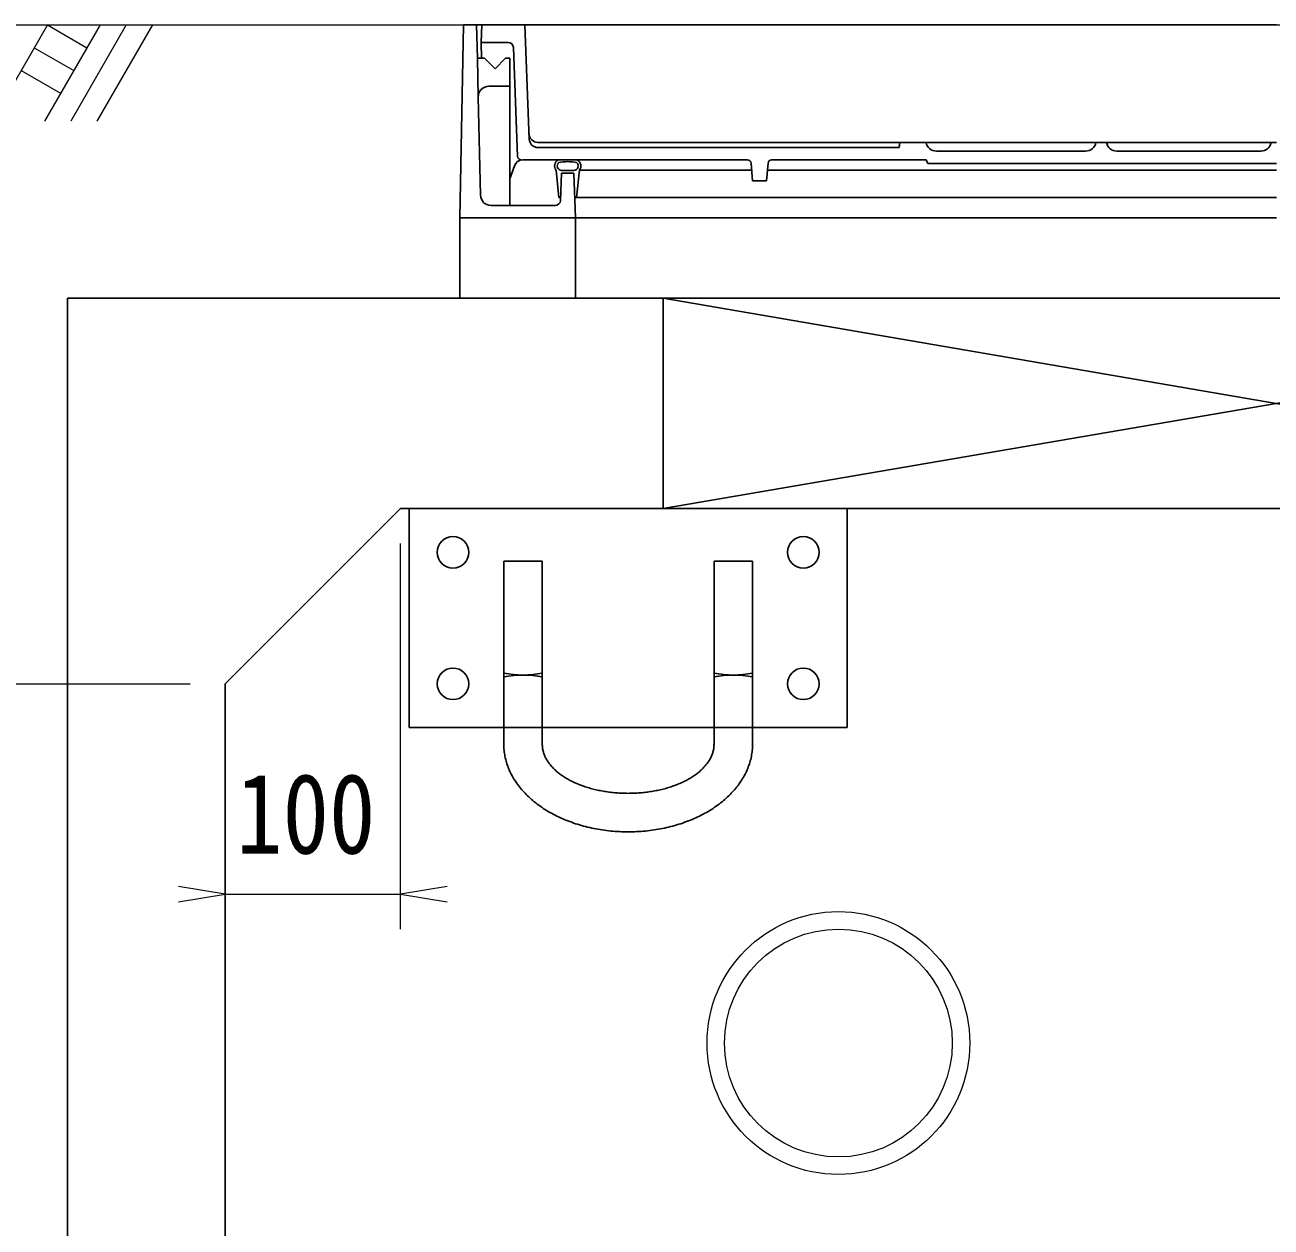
# Model space of a CAD drawing. Units: millimetres at full size, sheet at 1:25; details may follow other scales. Extents: x -4925 to 5056, y -3512 to 3512.
# Drawn here: x 2942 to 3653, y 1995 to 2681 of the extents above; entities that cross this region are included whole.
import ezdxf
from ezdxf.enums import TextEntityAlignment as Align

# ---------------------------------------------------------------- set-up
doc = ezdxf.new("R2010")
doc.units = ezdxf.units.MM
doc.header["$LTSCALE"] = 25
for name, color, linetype, lineweight in [('0-1_ﾚｲﾔ2', 5, 'Continuous', 25), ('0-2_ﾚｲﾔ3', 1, 'Continuous', 13), ('0-3_ﾚｲﾔ4', 6, 'Continuous', 25), ('0-C_ﾚｲﾔ13', 3, 'Continuous', 13), ('0-E_寸法', 3, 'Continuous', 13)]:
    doc.layers.add(name, color=color, linetype=linetype, lineweight=lineweight)
doc.styles.add('ＭＳ ゴシック', font='')
doc.styles.get('ＭＳ ゴシック').set_extended_font_data('MS Gothic')

# ---------------------------------------------------------------- blocks, each defined once
blk = doc.blocks.new('open_arrow')
at = {"color": 0, "linetype": 'Continuous', "lineweight": -2}
blk.add_lwpolyline([(7.5, 1.25), (0, 0), (7.5, -1.25)], dxfattribs=at)

msp = doc.modelspace()

# ---------------------------------------------------------------- linework, layer by layer
at = {"layer": '0-1_ﾚｲﾔ2'}
for p, q in [((3190.48, 2570.79), (3192.48, 2680.79)), ((3192.48, 2680.79), (3199.98, 2680.79)), ((3199.98, 2680.79), (3202.98, 2680.79)), ((3199.98, 2680.79), (3200.41, 2661.79)), ((3202.98, 2680.79), (3227.48, 2680.79)), ((3227.48, 2680.79), (3656.48, 2680.79)), ((3227.48, 2680.79), (3230.02, 2615.6)), ((3202.48, 2670.79), (3202.68, 2661.79)), ((3220.98, 2667.91), (3223.4, 2605.72)), ((3200.41, 2661.79), (3200.92, 2639.66)), ((3204.48, 2661.79), (3200.41, 2661.79)), ((3210.48, 2655.79), (3204.48, 2661.79)), ((3210.48, 2655.79), (3216.48, 2661.79)), ((3218.98, 2661.79), (3216.48, 2661.79)), ((3218.98, 2645.79), (3218.98, 2661.79)), ((3200.92, 2639.66), (3202.19, 2583.66)), ((3218.98, 2645.79), (3206.91, 2645.79)), ((3218.98, 2577.79), (3218.98, 2645.79)), ((3234.9, 2613.79), (3441.48, 2613.79)), ((3235.02, 2610.79), (3441.18, 2610.79)), ((3441.48, 2613.79), (3441.18, 2610.79)), ((3441.48, 2613.79), (3456.48, 2613.79)), ((3456.48, 2613.79), (3553.48, 2613.79)), ((3456.48, 2613.79), (3456.52, 2613.62)), ((3553.48, 2613.79), (3553.45, 2613.62)), ((3559.48, 2613.79), (3559.52, 2613.62)), ((3226.29, 2603.79), (3354.64, 2603.79)), ((3368.32, 2603.79), (3456.48, 2603.79)), ((3456.48, 2603.79), (3457.48, 2601.79)), ((3462.4, 2608.79), (3547.56, 2608.79)), ((3565.4, 2608.79), (3647.56, 2608.79)), ((3218.98, 2592.99), (3221.57, 2600.43)), ((3245.29, 2597.88), (3246.96, 2582.29)), ((3248.48, 2596.29), (3247.87, 2580.68)), ((3251.98, 2597.79), (3248.48, 2597.79)), ((3255.48, 2596.29), (3248.48, 2596.29)), ((3251.98, 2597.79), (3255.48, 2597.79)), ((3256.48, 2570.79), (3255.48, 2596.29)), ((3258.67, 2597.88), (3257, 2582.29)), ((3356.97, 2597.88), (3258.67, 2597.88)), ((3357.48, 2591.79), (3356.63, 2601.96)), ((3366.33, 2601.96), (3365.48, 2591.79)), ((3656.48, 2597.88), (3365.99, 2597.88)), ((3457.48, 2601.79), (3656.48, 2601.79)), ((3365.48, 2591.79), (3357.48, 2591.79)), ((3247.93, 2582.29), (3246.96, 2582.29)), ((3256.03, 2582.29), (3257, 2582.29)), ((3656.48, 2582.29), (3257, 2582.29)), ((3244.87, 2577.79), (3208.19, 2577.79)), ((3190.48, 2570.79), (3256.48, 2570.79)), ((3190.48, 2570.79), (3190.48, 2524.79)), ((3656.48, 2570.79), (3256.48, 2570.79)), ((3256.48, 2570.79), (3256.48, 2524.79)), ((2966.48, 2524.79), (4346.48, 2524.79)), ((3306.48, 2404.79), (4006.48, 2524.79)), ((4006.48, 2404.79), (3306.48, 2524.79)), ((3306.48, 2524.79), (3306.48, 2404.79)), ((3056.48, 2304.79), (3156.48, 2404.79)), ((4156.48, 2404.79), (3156.48, 2404.79)), ((3056.48, 2304.79), (3056.48, 1404.79))]:
    msp.add_line(p, q, dxfattribs=at)
for points in [[(3202.98, 2680.79), (3202.48, 2670.79), (3217.98, 2670.79)], [(3553.48, 2613.79), (3559.48, 2613.79), (3653.48, 2613.79), (3656.48, 2613.79)], [(2966.48, 2524.79), (2966.48, 1184.79), (4346.48, 1184.79)]]:
    msp.add_lwpolyline(points, dxfattribs=at)
for centre, radius, start, end in [((3217.98, 2667.79), 3, 2.23117, 90), ((3206.91, 2639.79), 6, 90, 181.30195), ((3234.9, 2618.79), 5, 182.23117, 270), ((3235.02, 2615.79), 5, 182.23117, 270), ((3462.4, 2614.79), 6, 191.30993, 270), ((3547.56, 2614.79), 6, 270, 348.69007), ((3565.4, 2614.79), 6, 191.30993, 270), ((3647.56, 2614.79), 6, 270, 348.69007), ((3226.29, 2598.79), 5, 90, 160.84572), ((3225.4, 2605.79), 2, 182.23117, 270), ((3248.48, 2600.29), 4, 118.95502, 217.18598), ((3255.48, 2600.29), 4, 322.81402, 61.04498), ((3354.64, 2601.79), 2, 4.76364, 90), ((3368.32, 2601.79), 2, 90, 175.23636), ((3248.48, 2600.29), 2.5, 128.85055, 270), ((3251.98, 2579.29), 23.5, 90, 102.45479), ((3251.98, 2579.29), 23.5, 77.54521, 90), ((3255.48, 2600.29), 2.5, 270, 51.14945), ((3208.19, 2583.79), 6, 181.30195, 270), ((3244.87, 2580.79), 3, 270, 357.75426)]:
    msp.add_arc(centre, radius, start, end, dxfattribs=at)
at = {"layer": '0-2_ﾚｲﾔ3'}
for radius in [75, 65]:
    msp.add_circle((3406.48, 2099.79), radius, dxfattribs=at)
at = {"layer": '0-3_ﾚｲﾔ4'}
for p, q in [((3161.48, 2279.79), (3161.48, 2404.79)), ((3411.48, 2404.79), (3411.48, 2279.79)), ((3215.48, 2270.3), (3215.48, 2374.79)), ((3237.48, 2374.79), (3215.48, 2374.79)), ((3237.48, 2270.3), (3237.48, 2374.79)), ((3335.48, 2270.3), (3335.48, 2374.79)), ((3357.48, 2374.79), (3335.48, 2374.79)), ((3357.48, 2270.3), (3357.48, 2374.79)), ((3411.48, 2279.79), (3161.48, 2279.79)), ((3215.48, 2270.3), (3215.49, 2269.43)), ((3215.49, 2269.43), (3215.52, 2268.56)), ((3237.48, 2270.3), (3237.48, 2269.82)), ((3237.48, 2269.82), (3237.51, 2269.33)), ((3335.41, 2268.84), (3335.45, 2269.33)), ((3335.45, 2269.33), (3335.47, 2269.82)), ((3335.47, 2269.82), (3335.48, 2270.3)), ((3357.47, 2269.43), (3357.48, 2270.3)), ((3215.87, 2265.08), (3216.01, 2264.21)), ((3216.35, 2262.48), (3216.56, 2261.62)), ((3237.75, 2267.38), (3237.84, 2266.89)), ((3238.38, 2264.96), (3238.55, 2264.48)), ((3238.93, 2263.53), (3239.15, 2263.06)), ((3239.62, 2262.12), (3239.87, 2261.65)), ((3333.08, 2261.65), (3333.34, 2262.12)), ((3333.34, 2262.12), (3333.58, 2262.59)), ((3333.58, 2262.59), (3333.81, 2263.06)), ((3333.81, 2263.06), (3334.02, 2263.53)), ((3334.02, 2263.53), (3334.22, 2264)), ((3334.22, 2264), (3334.41, 2264.48)), ((3334.41, 2264.48), (3334.58, 2264.96)), ((3334.58, 2264.96), (3334.73, 2265.44)), ((3334.73, 2265.44), (3334.87, 2265.92)), ((3334.87, 2265.92), (3335, 2266.41)), ((3335, 2266.41), (3335.11, 2266.89)), ((3335.11, 2266.89), (3335.21, 2267.38)), ((3335.21, 2267.38), (3335.29, 2267.86)), ((3335.29, 2267.86), (3335.36, 2268.35)), ((3335.36, 2268.35), (3335.41, 2268.84)), ((3356.6, 2262.48), (3356.79, 2263.35)), ((3357.3, 2266.82), (3357.38, 2267.69)), ((3217.03, 2259.91), (3217.3, 2259.06)), ((3218.58, 2255.68), (3218.95, 2254.85)), ((3241.04, 2259.82), (3241.37, 2259.36)), ((3242.82, 2257.59), (3243.21, 2257.16)), ((3244.92, 2255.47), (3245.38, 2255.05)), ((3327.1, 2254.65), (3327.57, 2255.05)), ((3327.57, 2255.05), (3328.03, 2255.47)), ((3328.03, 2255.47), (3328.48, 2255.88)), ((3328.48, 2255.88), (3328.91, 2256.3)), ((3328.91, 2256.3), (3329.33, 2256.73)), ((3329.33, 2256.73), (3329.74, 2257.16)), ((3329.74, 2257.16), (3330.14, 2257.59)), ((3330.14, 2257.59), (3330.52, 2258.03)), ((3330.52, 2258.03), (3330.89, 2258.47)), ((3330.89, 2258.47), (3331.24, 2258.92)), ((3331.24, 2258.92), (3331.58, 2259.36)), ((3331.58, 2259.36), (3331.91, 2259.82)), ((3331.91, 2259.82), (3332.22, 2260.27)), ((3332.22, 2260.27), (3332.52, 2260.73)), ((3332.52, 2260.73), (3332.81, 2261.19)), ((3332.81, 2261.19), (3333.08, 2261.65)), ((3353.61, 2254.03), (3354, 2254.85)), ((3355.37, 2258.21), (3355.66, 2259.06)), ((3220.65, 2251.57), (3221.12, 2250.77)), ((3246.34, 2254.24), (3246.83, 2253.85)), ((3246.83, 2253.85), (3247.34, 2253.45)), ((3247.34, 2253.45), (3247.86, 2253.07)), ((3247.86, 2253.07), (3248.4, 2252.68)), ((3248.4, 2252.68), (3248.94, 2252.31)), ((3248.94, 2252.31), (3249.5, 2251.93)), ((3249.5, 2251.93), (3250.06, 2251.57)), ((3250.06, 2251.57), (3250.64, 2251.21)), ((3250.64, 2251.21), (3251.23, 2250.85)), ((3251.23, 2250.85), (3251.83, 2250.5)), ((3251.83, 2250.5), (3252.44, 2250.16)), ((3252.44, 2250.16), (3253.06, 2249.83)), ((3253.06, 2249.83), (3253.69, 2249.5)), ((3253.69, 2249.5), (3254.33, 2249.17)), ((3254.33, 2249.17), (3254.98, 2248.85)), ((3254.98, 2248.85), (3255.64, 2248.55)), ((3255.64, 2248.55), (3256.31, 2248.24)), ((3256.31, 2248.24), (3256.99, 2247.94)), ((3256.99, 2247.94), (3257.68, 2247.65)), ((3315.28, 2247.65), (3315.97, 2247.94)), ((3315.97, 2247.94), (3316.64, 2248.24)), ((3316.64, 2248.24), (3317.31, 2248.55)), ((3317.31, 2248.55), (3317.97, 2248.85)), ((3317.97, 2248.85), (3318.62, 2249.17)), ((3318.62, 2249.17), (3319.26, 2249.5)), ((3319.26, 2249.5), (3319.89, 2249.83)), ((3319.89, 2249.83), (3320.51, 2250.16)), ((3320.51, 2250.16), (3321.12, 2250.5)), ((3321.12, 2250.5), (3321.72, 2250.85)), ((3321.72, 2250.85), (3322.31, 2251.21)), ((3322.31, 2251.21), (3322.89, 2251.57)), ((3322.89, 2251.57), (3323.46, 2251.93)), ((3323.46, 2251.93), (3324.01, 2252.31)), ((3324.01, 2252.31), (3324.56, 2252.68)), ((3324.56, 2252.68), (3325.09, 2253.07)), ((3325.09, 2253.07), (3325.61, 2253.45)), ((3325.61, 2253.45), (3326.12, 2253.85)), ((3326.12, 2253.85), (3326.62, 2254.24)), ((3326.62, 2254.24), (3327.1, 2254.65)), ((3349.74, 2247.6), (3350.29, 2248.38)), ((3351.34, 2249.97), (3351.83, 2250.77)), ((3223.22, 2247.6), (3223.79, 2246.83)), ((3226.26, 2243.81), (3226.93, 2243.07)), ((3257.68, 2247.65), (3258.37, 2247.37)), ((3258.37, 2247.37), (3259.08, 2247.09)), ((3259.08, 2247.09), (3259.79, 2246.82)), ((3259.79, 2246.82), (3260.51, 2246.56)), ((3260.51, 2246.56), (3261.24, 2246.3)), ((3261.24, 2246.3), (3261.98, 2246.06)), ((3261.98, 2246.06), (3262.72, 2245.81)), ((3262.72, 2245.81), (3263.47, 2245.58)), ((3263.47, 2245.58), (3264.23, 2245.36)), ((3264.23, 2245.36), (3265, 2245.14)), ((3265, 2245.14), (3265.77, 2244.93)), ((3265.77, 2244.93), (3266.55, 2244.72)), ((3266.55, 2244.72), (3267.33, 2244.53)), ((3267.33, 2244.53), (3268.12, 2244.34)), ((3268.12, 2244.34), (3268.92, 2244.16)), ((3268.92, 2244.16), (3269.72, 2243.99)), ((3269.72, 2243.99), (3270.52, 2243.83)), ((3270.52, 2243.83), (3271.33, 2243.68)), ((3271.33, 2243.68), (3272.15, 2243.53)), ((3272.15, 2243.53), (3272.97, 2243.39)), ((3272.97, 2243.39), (3273.79, 2243.26)), ((3273.79, 2243.26), (3274.62, 2243.14)), ((3274.62, 2243.14), (3275.45, 2243.02)), ((3275.45, 2243.02), (3276.29, 2242.92)), ((3276.29, 2242.92), (3277.13, 2242.82)), ((3277.13, 2242.82), (3277.97, 2242.73)), ((3277.97, 2242.73), (3278.81, 2242.65)), ((3278.81, 2242.65), (3279.66, 2242.58)), ((3279.66, 2242.58), (3280.51, 2242.51)), ((3280.51, 2242.51), (3281.35, 2242.46)), ((3281.35, 2242.46), (3282.21, 2242.41)), ((3282.21, 2242.41), (3283.06, 2242.37)), ((3283.06, 2242.37), (3283.91, 2242.34)), ((3283.91, 2242.34), (3284.77, 2242.32)), ((3284.77, 2242.32), (3285.62, 2242.31)), ((3285.62, 2242.31), (3286.48, 2242.3)), ((3286.48, 2242.3), (3287.33, 2242.31)), ((3287.33, 2242.31), (3288.19, 2242.32)), ((3288.19, 2242.32), (3289.04, 2242.34)), ((3289.04, 2242.34), (3289.89, 2242.37)), ((3289.89, 2242.37), (3290.75, 2242.41)), ((3290.75, 2242.41), (3291.6, 2242.46)), ((3291.6, 2242.46), (3292.45, 2242.51)), ((3292.45, 2242.51), (3293.3, 2242.58)), ((3293.3, 2242.58), (3294.14, 2242.65)), ((3294.14, 2242.65), (3294.99, 2242.73)), ((3294.99, 2242.73), (3295.83, 2242.82)), ((3295.83, 2242.82), (3296.66, 2242.92)), ((3296.66, 2242.92), (3297.5, 2243.02)), ((3297.5, 2243.02), (3298.33, 2243.14)), ((3298.33, 2243.14), (3299.16, 2243.26)), ((3299.16, 2243.26), (3299.98, 2243.39)), ((3299.98, 2243.39), (3300.8, 2243.53)), ((3300.8, 2243.53), (3301.62, 2243.68)), ((3301.62, 2243.68), (3302.43, 2243.83)), ((3302.43, 2243.83), (3303.24, 2243.99)), ((3303.24, 2243.99), (3304.03, 2244.16)), ((3304.03, 2244.16), (3304.83, 2244.34)), ((3304.83, 2244.34), (3305.62, 2244.53)), ((3305.62, 2244.53), (3306.41, 2244.72)), ((3306.41, 2244.72), (3307.18, 2244.93)), ((3307.18, 2244.93), (3307.96, 2245.14)), ((3307.96, 2245.14), (3308.72, 2245.36)), ((3308.72, 2245.36), (3309.48, 2245.58)), ((3309.48, 2245.58), (3310.23, 2245.81)), ((3310.23, 2245.81), (3310.98, 2246.06)), ((3310.98, 2246.06), (3311.71, 2246.3)), ((3311.71, 2246.3), (3312.44, 2246.56)), ((3312.44, 2246.56), (3313.16, 2246.82)), ((3313.16, 2246.82), (3313.88, 2247.09)), ((3313.88, 2247.09), (3314.58, 2247.37)), ((3314.58, 2247.37), (3315.28, 2247.65)), ((3344.64, 2241.63), (3345.34, 2242.34)), ((3347.97, 2245.3), (3348.57, 2246.06)), ((3229.77, 2240.21), (3230.53, 2239.52)), ((3233.71, 2236.85), (3234.55, 2236.2)), ((3238.05, 2233.74), (3238.97, 2233.15)), ((3333.98, 2233.15), (3334.9, 2233.74)), ((3336.68, 2234.95), (3337.55, 2235.57)), ((3340.87, 2238.16), (3341.65, 2238.84)), ((3240.84, 2232), (3241.8, 2231.45)), ((3243.75, 2230.37), (3244.74, 2229.85)), ((3248.85, 2227.9), (3249.91, 2227.45)), ((3320.9, 2226.57), (3321.98, 2227)), ((3326.18, 2228.85), (3327.2, 2229.35)), ((3331.16, 2231.45), (3332.11, 2232)), ((3254.24, 2225.76), (3255.35, 2225.36)), ((3259.88, 2223.95), (3261.03, 2223.63)), ((3263.36, 2223.03), (3264.54, 2222.75)), ((3266.91, 2222.24), (3268.1, 2222.01)), ((3272.93, 2221.22), (3274.15, 2221.06)), ((3279.05, 2220.58), (3280.29, 2220.5)), ((3285.24, 2220.31), (3286.48, 2220.31)), ((3288.95, 2220.34), (3290.19, 2220.37)), ((3292.66, 2220.5), (3293.9, 2220.58)), ((3298.81, 2221.06), (3300.02, 2221.22)), ((3304.85, 2222.01), (3306.05, 2222.24)), ((3310.76, 2223.32), (3311.92, 2223.63)), ((3311.92, 2223.63), (3313.07, 2223.95)), ((3315.35, 2224.63), (3316.48, 2224.99))]:
    msp.add_line(p, q, dxfattribs=at)
for points in [[(3237.51, 2269.33), (3237.54, 2268.84), (3237.6, 2268.35)], [(3357.38, 2267.69), (3357.43, 2268.56), (3357.47, 2269.43)], [(3215.52, 2268.56), (3215.57, 2267.69), (3215.65, 2266.82)], [(3215.65, 2266.82), (3215.75, 2265.95), (3215.87, 2265.08)], [(3216.01, 2264.21), (3216.17, 2263.35), (3216.35, 2262.48)], [(3237.6, 2268.35), (3237.66, 2267.86), (3237.75, 2267.38)], [(3237.84, 2266.89), (3237.95, 2266.41), (3238.08, 2265.92)], [(3238.08, 2265.92), (3238.22, 2265.44), (3238.38, 2264.96)], [(3238.55, 2264.48), (3238.73, 2264), (3238.93, 2263.53)], [(3239.15, 2263.06), (3239.37, 2262.59), (3239.62, 2262.12)], [(3356.17, 2260.76), (3356.4, 2261.62), (3356.6, 2262.48)], [(3356.79, 2263.35), (3356.95, 2264.21), (3357.09, 2265.08)], [(3357.09, 2265.08), (3357.21, 2265.95), (3357.3, 2266.82)], [(3216.56, 2261.62), (3216.78, 2260.76), (3217.03, 2259.91)], [(3217.3, 2259.06), (3217.59, 2258.21), (3217.9, 2257.36)], [(3217.9, 2257.36), (3218.23, 2256.52), (3218.58, 2255.68)], [(3218.95, 2254.85), (3219.34, 2254.03), (3219.76, 2253.2)], [(3239.87, 2261.65), (3240.15, 2261.19), (3240.43, 2260.73)], [(3240.43, 2260.73), (3240.73, 2260.27), (3241.04, 2259.82)], [(3241.37, 2259.36), (3241.71, 2258.92), (3242.07, 2258.47)], [(3242.07, 2258.47), (3242.43, 2258.03), (3242.82, 2257.59)], [(3243.21, 2257.16), (3243.62, 2256.73), (3244.04, 2256.3)], [(3244.04, 2256.3), (3244.48, 2255.88), (3244.92, 2255.47)], [(3245.38, 2255.05), (3245.85, 2254.65), (3246.34, 2254.24)], [(3354, 2254.85), (3354.37, 2255.68), (3354.73, 2256.52)], [(3354.73, 2256.52), (3355.06, 2257.36), (3355.37, 2258.21)], [(3355.66, 2259.06), (3355.93, 2259.91), (3356.17, 2260.76)], [(3219.76, 2253.2), (3220.19, 2252.38), (3220.65, 2251.57)], [(3221.12, 2250.77), (3221.62, 2249.97), (3222.13, 2249.17)], [(3222.13, 2249.17), (3222.66, 2248.38), (3223.22, 2247.6)], [(3350.29, 2248.38), (3350.82, 2249.17), (3351.34, 2249.97)], [(3351.83, 2250.77), (3352.31, 2251.57), (3352.76, 2252.38)], [(3352.76, 2252.38), (3353.19, 2253.2), (3353.61, 2254.03)], [(3223.79, 2246.83), (3224.38, 2246.06), (3224.99, 2245.3)], [(3224.99, 2245.3), (3225.62, 2244.55), (3226.26, 2243.81)], [(3226.93, 2243.07), (3227.61, 2242.34), (3228.32, 2241.63)], [(3228.32, 2241.63), (3229.03, 2240.91), (3229.77, 2240.21)], [(3343.18, 2240.21), (3343.92, 2240.91), (3344.64, 2241.63)], [(3345.34, 2242.34), (3346.02, 2243.07), (3346.69, 2243.81)], [(3346.69, 2243.81), (3347.34, 2244.55), (3347.97, 2245.3)], [(3348.57, 2246.06), (3349.17, 2246.83), (3349.74, 2247.6)], [(3230.53, 2239.52), (3231.3, 2238.84), (3232.09, 2238.16)], [(3232.09, 2238.16), (3232.89, 2237.5), (3233.71, 2236.85)], [(3234.55, 2236.2), (3235.4, 2235.57), (3236.27, 2234.95)], [(3236.27, 2234.95), (3237.16, 2234.34), (3238.05, 2233.74)], [(3334.9, 2233.74), (3335.8, 2234.34), (3336.68, 2234.95)], [(3337.55, 2235.57), (3338.4, 2236.2), (3339.24, 2236.85)], [(3339.24, 2236.85), (3340.06, 2237.5), (3340.87, 2238.16)], [(3341.65, 2238.84), (3342.43, 2239.52), (3343.18, 2240.21)], [(3238.97, 2233.15), (3239.9, 2232.57), (3240.84, 2232)], [(3241.8, 2231.45), (3242.76, 2230.9), (3243.75, 2230.37)], [(3244.74, 2229.85), (3245.75, 2229.35), (3246.77, 2228.85)], [(3246.77, 2228.85), (3247.81, 2228.37), (3248.85, 2227.9)], [(3249.91, 2227.45), (3250.98, 2227), (3252.05, 2226.57)], [(3252.05, 2226.57), (3253.14, 2226.16), (3254.24, 2225.76)], [(3318.71, 2225.76), (3319.81, 2226.16), (3320.9, 2226.57)], [(3321.98, 2227), (3323.04, 2227.45), (3324.1, 2227.9)], [(3324.1, 2227.9), (3325.15, 2228.37), (3326.18, 2228.85)], [(3327.2, 2229.35), (3328.21, 2229.85), (3329.2, 2230.37)], [(3329.2, 2230.37), (3330.19, 2230.9), (3331.16, 2231.45)], [(3332.11, 2232), (3333.06, 2232.57), (3333.98, 2233.15)], [(3255.35, 2225.36), (3256.47, 2224.99), (3257.6, 2224.63)], [(3257.6, 2224.63), (3258.73, 2224.28), (3259.88, 2223.95)], [(3261.03, 2223.63), (3262.19, 2223.32), (3263.36, 2223.03)], [(3264.54, 2222.75), (3265.72, 2222.49), (3266.91, 2222.24)], [(3268.1, 2222.01), (3269.3, 2221.79), (3270.5, 2221.59)], [(3270.5, 2221.59), (3271.71, 2221.4), (3272.93, 2221.22)], [(3274.15, 2221.06), (3275.37, 2220.92), (3276.6, 2220.79)], [(3276.6, 2220.79), (3277.82, 2220.68), (3279.05, 2220.58)], [(3280.29, 2220.5), (3281.52, 2220.43), (3282.76, 2220.37)], [(3282.76, 2220.37), (3284, 2220.34), (3285.24, 2220.31)], [(3286.48, 2220.31), (3287.72, 2220.31), (3288.95, 2220.34)], [(3290.19, 2220.37), (3291.43, 2220.43), (3292.66, 2220.5)], [(3293.9, 2220.58), (3295.13, 2220.68), (3296.36, 2220.79)], [(3296.36, 2220.79), (3297.58, 2220.92), (3298.81, 2221.06)], [(3300.02, 2221.22), (3301.24, 2221.4), (3302.45, 2221.59)], [(3302.45, 2221.59), (3303.65, 2221.79), (3304.85, 2222.01)], [(3306.05, 2222.24), (3307.24, 2222.49), (3308.42, 2222.75)], [(3308.42, 2222.75), (3309.59, 2223.03), (3310.76, 2223.32)], [(3313.07, 2223.95), (3314.22, 2224.28), (3315.35, 2224.63)], [(3316.48, 2224.99), (3317.6, 2225.36), (3318.71, 2225.76)]]:
    msp.add_lwpolyline(points, dxfattribs=at)
for centre in [(3186.48, 2379.79), (3386.48, 2379.79), (3186.48, 2304.79), (3386.48, 2304.79)]:
    msp.add_circle(centre, 9, dxfattribs=at)
for centre, start, end in [((3226.48, 2365.55), 258.62265, 281.37729), ((3226.48, 2254.03), 78.62262, 101.37735), ((3346.48, 2365.55), 258.62265, 281.37729), ((3346.48, 2254.03), 78.62262, 101.37735)]:
    msp.add_arc(centre, 55.76, start, end, dxfattribs=at)
at = {"layer": '0-C_ﾚｲﾔ13'}
for p, q in [((2856.48, 2680.79), (4456.48, 2680.79)), ((2955.03, 2680.79), (2923.27, 2625.79)), ((2985.03, 2680.79), (2953.27, 2625.79)), ((2955.03, 2680.79), (2977.53, 2667.8)), ((3000.02, 2680.79), (2968.27, 2625.79)), ((3015.03, 2680.79), (2983.27, 2625.79)), ((2947.52, 2667.8), (2970.03, 2654.81)), ((2940.03, 2654.81), (2962.52, 2641.82)), ((3156.48, 2164.79), (3156.48, 2384.79)), ((2816.48, 2304.79), (3036.48, 2304.79))]:
    msp.add_line(p, q, dxfattribs=at)
at = {"layer": '0-E_寸法'}
msp.add_line((3056.48, 2184.79), (3156.48, 2184.79), dxfattribs=at)

# ---------------------------------------------------------------- block references
at = {"layer": '0-E_寸法', "xscale": 3.55, "yscale": 3.55, "rotation": 180}
msp.add_blockref('open_arrow', (3056.48, 2184.79), dxfattribs=at)
at = {"layer": '0-E_寸法', "xscale": 3.55, "yscale": 3.55}
msp.add_blockref('open_arrow', (3156.48, 2184.79), dxfattribs=at)

# ---------------------------------------------------------------- texts
at = {"layer": '0-E_寸法', "style": 'ＭＳ ゴシック', "width": 0.85}
msp.add_text('100', height=45.82, dxfattribs=at).set_placement((3062.73, 2194.17), align=Align.BOTTOM_LEFT)

doc.saveas('drawing.dxf')
